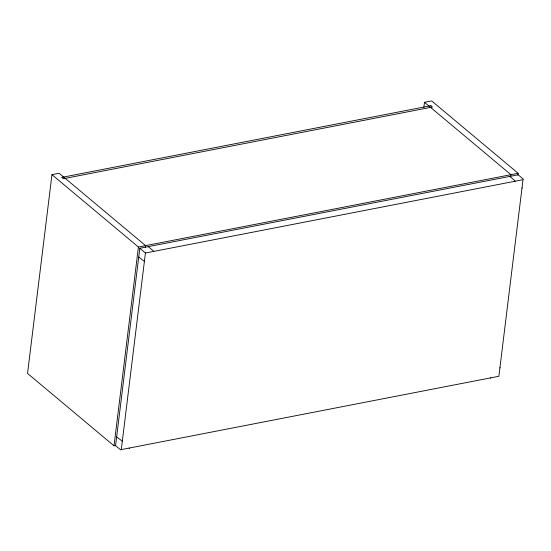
<?xml version="1.0" encoding="UTF-8"?>
<svg xmlns="http://www.w3.org/2000/svg" width="551" height="551" viewBox="0 0 551 551"><rect width="100%" height="100%" fill="white"/><g stroke="black" fill="none" stroke-linecap="round" stroke-linejoin="round"><path stroke-width="0.83" d="M120.903 450.022L115.565 445.683L139.802 248.274L518.188 174.784L523.395 179.275M145.381 247.351L145.595 245.643L59.129 173.262L51.959 174.653L27.55 373.44L114.016 445.821L115.607 445.511M114.016 445.821L138.418 247.034L51.959 174.653M129.299 448.046L129.251 448.418M153.44 251.47L153.44 250.98L148.205 246.648M423.857 107.424L424.484 102.3L431.66 100.909L518.119 173.289L517.912 174.998M510.743 176.389L510.949 174.688L424.484 102.3M490.858 377.828L490.755 378.22M514.999 181.251L515.027 180.797L509.751 176.472M116.647 436.874L122.315 441.206M522.341 188.015L521.983 188.084M138.762 257.055L144.39 261.422M138.418 247.034L518.119 173.289M499.909 367.875L500.274 367.751M139.837 248.308L145.127 252.737M145.423 253.026L121.282 449.602L498.875 376.271L523.016 179.695L145.423 253.026M430.882 105.696L61.726 177.394L63.31 178.724L432.466 107.025L430.882 105.696"/></g></svg>
